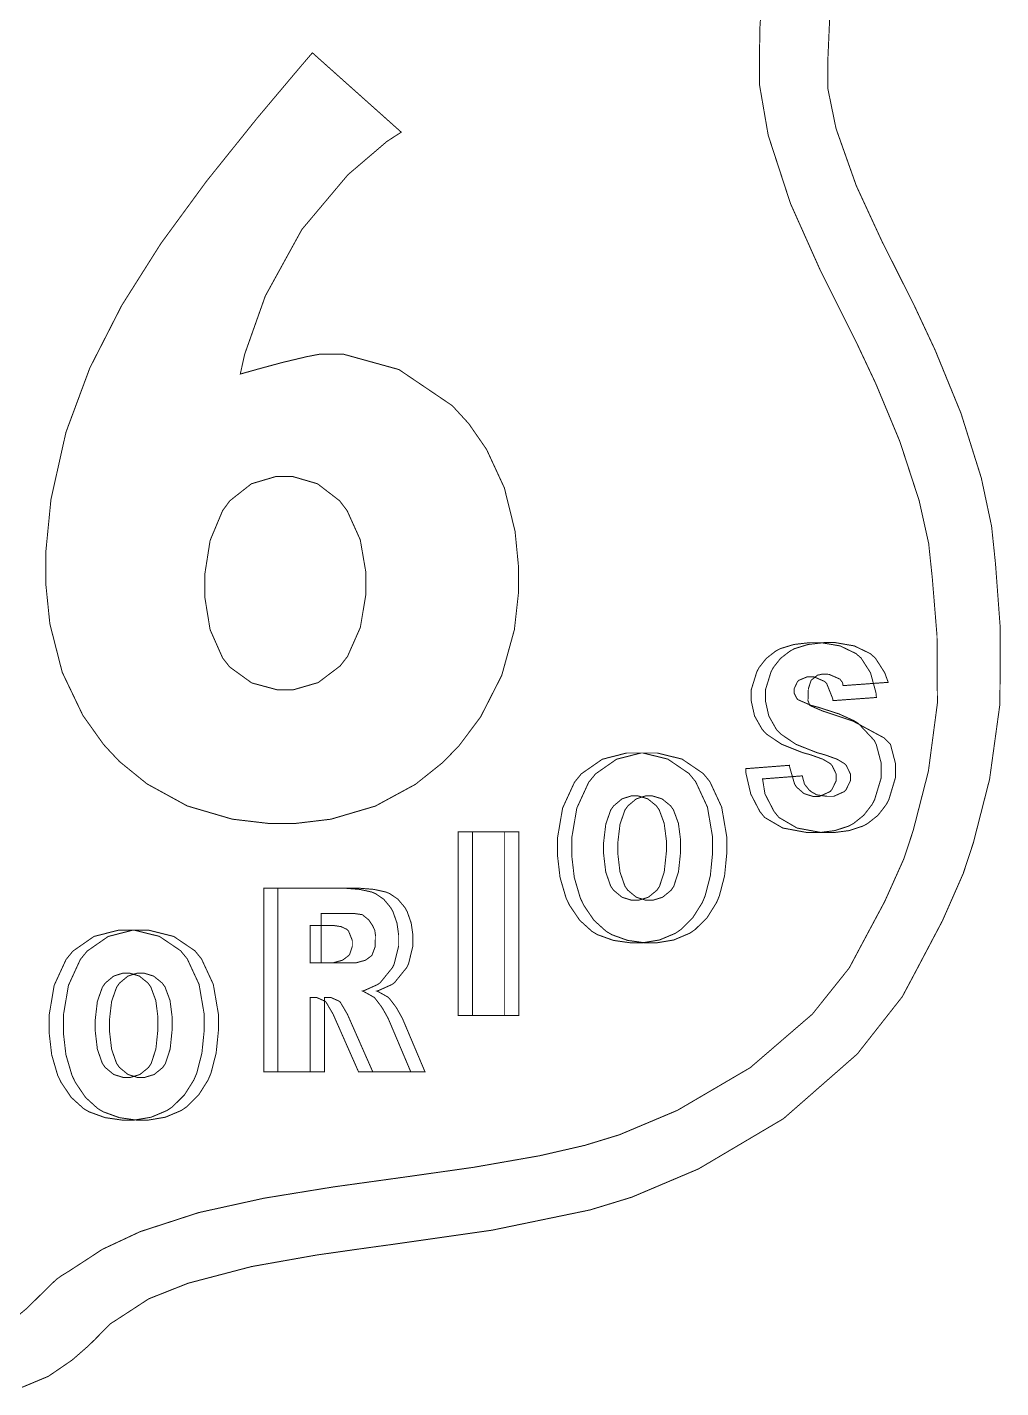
# Model space of a CAD drawing. Header units: millimetres. Extents: x -47 to 281, y -41 to 30.
# Drawn here: x 258.71 to 281.01, y -40.61 to -9.43 of the extents above; entities that cross this region are included whole.
import ezdxf

# ---------------------------------------------------------------- set-up
doc = ezdxf.new("R2010")
doc.units = ezdxf.units.MM

msp = doc.modelspace()

# ---------------------------------------------------------------- linework, layer by layer
at = {"color": 0}
for points in [[(258.299, -39.121, 0.0223, 0.0223, 0), (258.713, -38.776, 0.0223, 0.0223, 0), (259.118, -38.374, 0.0223, 0.0223, 0), (259.375, -38.125, 0.0223, 0.0223, 0), (259.47, -38.056, 0.0223, 0.0223, 0), (259.489, -38.042, 0.0223, 0.0223, 0), (259.636, -37.952, 0.0223, 0.0223, 0), (259.655, -37.941, 0.0223, 0.0223, 0), (260.165, -37.608, 0.0223, 0.0223, 0), (260.429, -37.434, 0.0223, 0.0223, 0), (261.299, -37.027, 0.0223, 0.0223, 0), (262.642, -36.59, 0.0223, 0.0223, 0), (264.136, -36.261, 0.0223, 0.0223, 0), (265.722, -36.003, 0.0223, 0.0223, 0), (267.341, -35.779, 0.0223, 0.0223, 0), (268.936, -35.553, 0.0223, 0.0223, 0), (270.447, -35.288, 0.0223, 0.0223, 0), (271.481, -35.05, 0.0223, 0.0223, 0), (271.818, -34.947, 0.0223, 0.0223, 0), (272.275, -34.807, 0.0223, 0.0223, 0), (273.601, -34.248, 0.0223, 0.0223, 0), (275.269, -33.27, 0.0223, 0.0223, 0), (276.693, -32.042, 0.0223, 0.0223, 0), (277.538, -30.983, 0.0223, 0.0223, 0), (277.746, -30.591, 0.0223, 0.0223, 0), (277.846, -30.403, 0.0223, 0.0223, 0), (278.349, -29.462, 0.0223, 0.0223, 0), (278.788, -28.482, 0.0223, 0.0223, 0), (278.857, -28.274, 0.0223, 0.0223, 0), (279.002, -27.832, 0.0223, 0.0223, 0), (279.349, -26.477, 0.0223, 0.0223, 0), (279.555, -24.921, 0.0223, 0.0223, 0), (279.546, -23.37, 0.0223, 0.0223, 0), (279.437, -22.036, 0.0223, 0.0223, 0), (279.39, -21.593, 0.0223, 0.0223, 0), (279.356, -21.261, 0.0223, 0.0223, 0), (279.137, -20.276, 0.0223, 0.0223, 0), (278.695, -18.92, 0.0223, 0.0223, 0), (278.145, -17.598, 0.0223, 0.0223, 0), (277.716, -16.685, 0.0223, 0.0223, 0), (277.566, -16.384, 0.0223, 0.0223, 0), (277.39, -16.033, 0.0223, 0.0223, 0), (276.865, -14.98, 0.0223, 0.0223, 0), (276.19, -13.468, 0.0223, 0.0223, 0), (275.681, -11.907, 0.0223, 0.0223, 0), (275.48, -10.741, 0.0223, 0.0223, 0), (275.48, -10.353, 0.0223, 0.0223, 0), (275.48, -10.121, 0.0223, 0.0223, 0), (275.491, -9.426, 0.0223, 0.0223, 0), (275.548, -8.601, 0.0223, 0.0223, 0)], [(277.091, -9.164, 0.0223, 0.0223, 0), (277.046, -10.187, 0.0223, 0.0223, 0), (277.046, -10.528, 0.0223, 0.0223, 0), (277.046, -10.835, 0.0223, 0.0223, 0), (277.234, -11.753, 0.0223, 0.0223, 0), (277.699, -13.065, 0.0223, 0.0223, 0), (278.289, -14.343, 0.0223, 0.0223, 0), (278.714, -15.186, 0.0223, 0.0223, 0), (278.855, -15.467, 0.0223, 0.0223, 0), (279.024, -15.804, 0.0223, 0.0223, 0), (279.504, -16.83, 0.0223, 0.0223, 0), (280.095, -18.275, 0.0223, 0.0223, 0), (280.561, -19.758, 0.0223, 0.0223, 0), (280.796, -20.864, 0.0223, 0.0223, 0), (280.835, -21.237, 0.0223, 0.0223, 0), (280.886, -21.727, 0.0223, 0.0223, 0), (280.995, -23.203, 0.0223, 0.0223, 0), (280.987, -24.94, 0.0223, 0.0223, 0), (280.75, -26.663, 0.0223, 0.0223, 0), (280.379, -28.115, 0.0223, 0.0223, 0), (280.223, -28.589, 0.0223, 0.0223, 0), (280.147, -28.821, 0.0223, 0.0223, 0), (279.671, -29.903, 0.0223, 0.0223, 0), (279.12, -30.949, 0.0223, 0.0223, 0), (279.007, -31.163, 0.0223, 0.0223, 0), (278.75, -31.645, 0.0223, 0.0223, 0), (277.721, -32.956, 0.0223, 0.0223, 0), (276.031, -34.438, 0.0223, 0.0223, 0), (274.084, -35.59, 0.0223, 0.0223, 0), (272.555, -36.238, 0.0223, 0.0223, 0), (272.029, -36.399, 0.0223, 0.0223, 0), (271.6, -36.53, 0.0223, 0.0223, 0), (269.356, -36.994, 0.0223, 0.0223, 0), (267.082, -37.319, 0.0223, 0.0223, 0), (266.637, -37.38, 0.0223, 0.0223, 0), (266.312, -37.425, 0.0223, 0.0223, 0), (265.34, -37.563, 0.0223, 0.0223, 0), (263.847, -37.828, 0.0223, 0.0223, 0), (262.397, -38.209, 0.0223, 0.0223, 0), (261.494, -38.567, 0.0223, 0.0223, 0), (261.228, -38.741, 0.0223, 0.0223, 0), (260.725, -39.069, 0.0223, 0.0223, 0), (260.717, -39.074, 0.0223, 0.0223, 0), (260.71, -39.078, 0.0223, 0.0223, 0), (260.64, -39.12, 0.0223, 0.0223, 0), (260.634, -39.125, 0.0223, 0.0223, 0), (260.601, -39.154, 0.0223, 0.0223, 0), (260.273, -39.486, 0.0223, 0.0223, 0), (260.241, -39.518, 0.0223, 0.0223, 0), (260.121, -39.636, 0.0223, 0.0223, 0), (259.74, -39.97, 0.0223, 0.0223, 0), (259.196, -40.342, 0.0223, 0.0223, 0), (258.594, -40.594, 0.0223, 0.0223, 0)]]:
    msp.add_lwpolyline(points, format="xyseb", dxfattribs=at)
for points in [[(267.277, -11.835, 0.0223, 0.0223, 0), (266.95, -12.046, 0.0223, 0.0223, 0), (266.054, -12.812, 0.0223, 0.0223, 0), (265.001, -14.065, 0.0223, 0.0223, 0), (264.164, -15.588, 0.0223, 0.0223, 0), (263.692, -16.92, 0.0223, 0.0223, 0), (263.591, -17.376, 0.0223, 0.0223, 0), (263.681, -17.352, 0.0223, 0.0223, 0), (263.993, -17.264, 0.0223, 0.0223, 0), (264.554, -17.112, 0.0223, 0.0223, 0), (265.116, -16.978, 0.0223, 0.0223, 0), (265.419, -16.92, 0.0223, 0.0223, 0), (265.52, -16.92, 0.0223, 0.0223, 0), (265.946, -16.92, 0.0223, 0.0223, 0), (267.224, -17.274, 0.0223, 0.0223, 0), (268.445, -18.101, 0.0223, 0.0223, 0), (268.662, -18.338, 0.0223, 0.0223, 0), (268.822, -18.512, 0.0223, 0.0223, 0), (269.231, -19.104, 0.0223, 0.0223, 0), (269.638, -19.984, 0.0223, 0.0223, 0), (269.883, -20.977, 0.0223, 0.0223, 0), (269.964, -21.806, 0.0223, 0.0223, 0), (269.964, -22.083, 0.0223, 0.0223, 0), (269.964, -22.37, 0.0223, 0.0223, 0), (269.868, -23.234, 0.0223, 0.0223, 0), (269.578, -24.283, 0.0223, 0.0223, 0), (269.095, -25.232, 0.0223, 0.0223, 0), (268.606, -25.886, 0.0223, 0.0223, 0), (268.419, -26.08, 0.0223, 0.0223, 0), (268.233, -26.273, 0.0223, 0.0223, 0), (267.6, -26.779, 0.0223, 0.0223, 0), (266.682, -27.277, 0.0223, 0.0223, 0), (265.665, -27.577, 0.0223, 0.0223, 0), (264.829, -27.677, 0.0223, 0.0223, 0), (264.55, -27.677, 0.0223, 0.0223, 0), (264.264, -27.677, 0.0223, 0.0223, 0), (263.407, -27.576, 0.0223, 0.0223, 0), (262.376, -27.273, 0.0223, 0.0223, 0), (261.455, -26.768, 0.0223, 0.0223, 0), (260.827, -26.258, 0.0223, 0.0223, 0), (260.645, -26.064, 0.0223, 0.0223, 0), (260.46, -25.865, 0.0223, 0.0223, 0), (259.985, -25.197, 0.0223, 0.0223, 0), (259.513, -24.21, 0.0223, 0.0223, 0), (259.23, -23.101, 0.0223, 0.0223, 0), (259.136, -22.179, 0.0223, 0.0223, 0), (259.136, -21.872, 0.0223, 0.0223, 0), (259.136, -21.465, 0.0223, 0.0223, 0), (259.255, -20.249, 0.0223, 0.0223, 0), (259.598, -18.712, 0.0223, 0.0223, 0), (260.145, -17.238, 0.0223, 0.0223, 0), (260.876, -15.805, 0.0223, 0.0223, 0), (261.771, -14.388, 0.0223, 0.0223, 0), (262.811, -12.967, 0.0223, 0.0223, 0), (263.974, -11.517, 0.0223, 0.0223, 0), (264.923, -10.389, 0.0223, 0.0223, 0), (265.242, -10.016, 0.0223, 0.0223, 0), (267.277, -11.835, 0.0223, 0.0223, 0)], [(264.622, -24.61, 0.0223, 0.0223, 0), (264.811, -24.61, 0.0223, 0.0223, 0), (265.376, -24.446, 0.0223, 0.0223, 0), (265.879, -24.064, 0.0223, 0.0223, 0), (265.963, -23.955, 0.0223, 0.0223, 0), (266.047, -23.846, 0.0223, 0.0223, 0), (266.34, -23.183, 0.0223, 0.0223, 0), (266.467, -22.424, 0.0223, 0.0223, 0), (266.467, -22.171, 0.0223, 0.0223, 0), (266.467, -21.921, 0.0223, 0.0223, 0), (266.338, -21.174, 0.0223, 0.0223, 0), (266.037, -20.506, 0.0223, 0.0223, 0), (265.951, -20.394, 0.0223, 0.0223, 0), (265.867, -20.282, 0.0223, 0.0223, 0), (265.359, -19.891, 0.0223, 0.0223, 0), (264.788, -19.724, 0.0223, 0.0223, 0), (264.598, -19.724, 0.0223, 0.0223, 0), (264.41, -19.724, 0.0223, 0.0223, 0), (263.846, -19.891, 0.0223, 0.0223, 0), (263.35, -20.282, 0.0223, 0.0223, 0), (263.269, -20.394, 0.0223, 0.0223, 0), (263.186, -20.506, 0.0223, 0.0223, 0), (262.9, -21.189, 0.0223, 0.0223, 0), (262.777, -21.97, 0.0223, 0.0223, 0), (262.777, -22.231, 0.0223, 0.0223, 0), (262.777, -22.482, 0.0223, 0.0223, 0), (262.9, -23.235, 0.0223, 0.0223, 0), (263.186, -23.882, 0.0223, 0.0223, 0), (263.269, -23.988, 0.0223, 0.0223, 0), (263.35, -24.091, 0.0223, 0.0223, 0), (263.852, -24.454, 0.0223, 0.0223, 0), (264.429, -24.61, 0.0223, 0.0223, 0), (264.622, -24.61, 0.0223, 0.0223, 0)], [(275.164, -26.419, 0.0223, 0.0223, 0), (276.168, -26.342, 0.0223, 0.0223, 0), (276.174, -26.392, 0.0223, 0.0223, 0), (276.285, -26.772, 0.0223, 0.0223, 0), (276.302, -26.798, 0.0223, 0.0223, 0), (276.329, -26.841, 0.0223, 0.0223, 0), (276.5, -26.99, 0.0223, 0.0223, 0), (276.702, -27.054, 0.0223, 0.0223, 0), (276.769, -27.054, 0.0223, 0.0223, 0), (276.856, -27.054, 0.0223, 0.0223, 0), (277.097, -26.945, 0.0223, 0.0223, 0), (277.118, -26.923, 0.0223, 0.0223, 0), (277.138, -26.901, 0.0223, 0.0223, 0), (277.24, -26.69, 0.0223, 0.0223, 0), (277.24, -26.62, 0.0223, 0.0223, 0), (277.24, -26.547, 0.0223, 0.0223, 0), (277.144, -26.349, 0.0223, 0.0223, 0), (277.124, -26.327, 0.0223, 0.0223, 0), (277.105, -26.305, 0.0223, 0.0223, 0), (276.931, -26.202, 0.0223, 0.0223, 0), (276.654, -26.102, 0.0223, 0.0223, 0), (276.584, -26.083, 0.0223, 0.0223, 0), (276.468, -26.051, 0.0223, 0.0223, 0), (275.988, -25.86, 0.0223, 0.0223, 0), (275.641, -25.626, 0.0223, 0.0223, 0), (275.592, -25.573, 0.0223, 0.0223, 0), (275.542, -25.519, 0.0223, 0.0223, 0), (275.368, -25.211, 0.0223, 0.0223, 0), (275.293, -24.873, 0.0223, 0.0223, 0), (275.293, -24.761, 0.0223, 0.0223, 0), (275.293, -24.608, 0.0223, 0.0223, 0), (275.42, -24.198, 0.0223, 0.0223, 0), (275.446, -24.15, 0.0223, 0.0223, 0), (275.471, -24.102, 0.0223, 0.0223, 0), (275.637, -23.892, 0.0223, 0.0223, 0), (275.855, -23.723, 0.0223, 0.0223, 0), (275.906, -23.696, 0.0223, 0.0223, 0), (275.957, -23.669, 0.0223, 0.0223, 0), (276.27, -23.573, 0.0223, 0.0223, 0), (276.629, -23.532, 0.0223, 0.0223, 0), (276.748, -23.532, 0.0223, 0.0223, 0), (276.893, -23.532, 0.0223, 0.0223, 0), (277.326, -23.606, 0.0223, 0.0223, 0), (277.692, -23.782, 0.0223, 0.0223, 0), (277.749, -23.833, 0.0223, 0.0223, 0), (277.806, -23.882, 0.0223, 0.0223, 0), (278.023, -24.221, 0.0223, 0.0223, 0), (278.148, -24.678, 0.0223, 0.0223, 0), (278.159, -24.788, 0.0223, 0.0223, 0), (277.164, -24.86, 0.0223, 0.0223, 0), (277.157, -24.813, 0.0223, 0.0223, 0), (277.018, -24.465, 0.0223, 0.0223, 0), (276.997, -24.444, 0.0223, 0.0223, 0), (276.976, -24.422, 0.0223, 0.0223, 0), (276.728, -24.314, 0.0223, 0.0223, 0), (276.645, -24.314, 0.0223, 0.0223, 0), (276.576, -24.314, 0.0223, 0.0223, 0), (276.383, -24.394, 0.0223, 0.0223, 0), (276.367, -24.41, 0.0223, 0.0223, 0), (276.351, -24.425, 0.0223, 0.0223, 0), (276.274, -24.589, 0.0223, 0.0223, 0), (276.274, -24.644, 0.0223, 0.0223, 0), (276.274, -24.689, 0.0223, 0.0223, 0), (276.337, -24.811, 0.0223, 0.0223, 0), (276.349, -24.824, 0.0223, 0.0223, 0), (276.361, -24.838, 0.0223, 0.0223, 0), (276.656, -24.966, 0.0223, 0.0223, 0), (276.703, -24.979, 0.0223, 0.0223, 0), (276.818, -25.009, 0.0223, 0.0223, 0), (277.297, -25.163, 0.0223, 0.0223, 0), (277.645, -25.32, 0.0223, 0.0223, 0), (277.695, -25.351, 0.0223, 0.0223, 0), (277.745, -25.383, 0.0223, 0.0223, 0), (278.109, -25.771, 0.0223, 0.0223, 0), (278.132, -25.818, 0.0223, 0.0223, 0), (278.155, -25.864, 0.0223, 0.0223, 0), (278.269, -26.296, 0.0223, 0.0223, 0), (278.269, -26.441, 0.0223, 0.0223, 0), (278.269, -26.627, 0.0223, 0.0223, 0), (278.117, -27.13, 0.0223, 0.0223, 0), (278.087, -27.188, 0.0223, 0.0223, 0), (278.056, -27.244, 0.0223, 0.0223, 0), (277.868, -27.488, 0.0223, 0.0223, 0), (277.631, -27.677, 0.0223, 0.0223, 0), (277.577, -27.706, 0.0223, 0.0223, 0), (277.522, -27.735, 0.0223, 0.0223, 0), (277.208, -27.838, 0.0223, 0.0223, 0), (276.867, -27.882, 0.0223, 0.0223, 0), (276.754, -27.882, 0.0223, 0.0223, 0), (276.568, -27.882, 0.0223, 0.0223, 0), (276.014, -27.779, 0.0223, 0.0223, 0), (275.6, -27.537, 0.0223, 0.0223, 0), (275.544, -27.469, 0.0223, 0.0223, 0), (275.488, -27.399, 0.0223, 0.0223, 0), (275.281, -26.999, 0.0223, 0.0223, 0), (275.171, -26.525, 0.0223, 0.0223, 0), (275.164, -26.419, 0.0223, 0.0223, 0)], [(270.855, -28.238, 0.0223, 0.0223, 0), (270.855, -28.009, 0.0223, 0.0223, 0), (270.972, -27.322, 0.0223, 0.0223, 0), (271.244, -26.73, 0.0223, 0.0223, 0), (271.323, -26.634, 0.0223, 0.0223, 0), (271.4, -26.538, 0.0223, 0.0223, 0), (271.881, -26.203, 0.0223, 0.0223, 0), (272.439, -26.06, 0.0223, 0.0223, 0), (272.625, -26.06, 0.0223, 0.0223, 0), (272.814, -26.06, 0.0223, 0.0223, 0), (273.381, -26.2, 0.0223, 0.0223, 0), (273.865, -26.529, 0.0223, 0.0223, 0), (273.942, -26.623, 0.0223, 0.0223, 0), (274.019, -26.717, 0.0223, 0.0223, 0), (274.289, -27.3, 0.0223, 0.0223, 0), (274.405, -27.978, 0.0223, 0.0223, 0), (274.405, -28.204, 0.0223, 0.0223, 0), (274.405, -28.372, 0.0223, 0.0223, 0), (274.355, -28.875, 0.0223, 0.0223, 0), (274.236, -29.334, 0.0223, 0.0223, 0), (274.203, -29.413, 0.0223, 0.0223, 0), (274.169, -29.491, 0.0223, 0.0223, 0), (273.955, -29.832, 0.0223, 0.0223, 0), (273.682, -30.104, 0.0223, 0.0223, 0), (273.619, -30.148, 0.0223, 0.0223, 0), (273.555, -30.191, 0.0223, 0.0223, 0), (273.189, -30.345, 0.0223, 0.0223, 0), (272.796, -30.41, 0.0223, 0.0223, 0), (272.666, -30.41, 0.0223, 0.0223, 0), (272.533, -30.41, 0.0223, 0.0223, 0), (272.136, -30.354, 0.0223, 0.0223, 0), (271.77, -30.222, 0.0223, 0.0223, 0), (271.707, -30.184, 0.0223, 0.0223, 0), (271.643, -30.146, 0.0223, 0.0223, 0), (271.362, -29.891, 0.0223, 0.0223, 0), (271.13, -29.548, 0.0223, 0.0223, 0), (271.091, -29.466, 0.0223, 0.0223, 0), (271.052, -29.385, 0.0223, 0.0223, 0), (270.914, -28.914, 0.0223, 0.0223, 0), (270.855, -28.407, 0.0223, 0.0223, 0), (270.855, -28.238, 0.0223, 0.0223, 0)], [(271.912, -28.241, 0.0223, 0.0223, 0), (271.912, -28.377, 0.0223, 0.0223, 0), (271.96, -28.788, 0.0223, 0.0223, 0), (272.073, -29.11, 0.0223, 0.0223, 0), (272.105, -29.156, 0.0223, 0.0223, 0), (272.137, -29.202, 0.0223, 0.0223, 0), (272.333, -29.365, 0.0223, 0.0223, 0), (272.557, -29.435, 0.0223, 0.0223, 0), (272.632, -29.435, 0.0223, 0.0223, 0), (272.707, -29.435, 0.0223, 0.0223, 0), (272.934, -29.366, 0.0223, 0.0223, 0), (273.129, -29.207, 0.0223, 0.0223, 0), (273.16, -29.162, 0.0223, 0.0223, 0), (273.191, -29.117, 0.0223, 0.0223, 0), (273.3, -28.781, 0.0223, 0.0223, 0), (273.348, -28.333, 0.0223, 0.0223, 0), (273.348, -28.184, 0.0223, 0.0223, 0), (273.348, -28.055, 0.0223, 0.0223, 0), (273.298, -27.67, 0.0223, 0.0223, 0), (273.184, -27.362, 0.0223, 0.0223, 0), (273.152, -27.316, 0.0223, 0.0223, 0), (273.119, -27.27, 0.0223, 0.0223, 0), (272.922, -27.11, 0.0223, 0.0223, 0), (272.697, -27.042, 0.0223, 0.0223, 0), (272.622, -27.042, 0.0223, 0.0223, 0), (272.549, -27.042, 0.0223, 0.0223, 0), (272.332, -27.111, 0.0223, 0.0223, 0), (272.139, -27.274, 0.0223, 0.0223, 0), (272.107, -27.32, 0.0223, 0.0223, 0), (272.074, -27.366, 0.0223, 0.0223, 0), (271.961, -27.69, 0.0223, 0.0223, 0), (271.912, -28.103, 0.0223, 0.0223, 0), (271.912, -28.241, 0.0223, 0.0223, 0)], [(268.583, -27.864, 0.0223, 0.0223, 0), (269.645, -27.864, 0.0223, 0.0223, 0), (269.645, -32.073, 0.0223, 0.0223, 0), (268.583, -32.073, 0.0223, 0.0223, 0), (268.583, -27.864, 0.0223, 0.0223, 0)], [(264.128, -33.368, 0.0223, 0.0223, 0), (264.128, -29.159, 0.0223, 0.0223, 0), (265.892, -29.159, 0.0223, 0.0223, 0), (266, -29.159, 0.0223, 0.0223, 0), (266.324, -29.185, 0.0223, 0.0223, 0), (266.598, -29.245, 0.0223, 0.0223, 0), (266.641, -29.263, 0.0223, 0.0223, 0), (266.684, -29.28, 0.0223, 0.0223, 0), (266.875, -29.41, 0.0223, 0.0223, 0), (267.033, -29.599, 0.0223, 0.0223, 0), (267.06, -29.646, 0.0223, 0.0223, 0), (267.086, -29.692, 0.0223, 0.0223, 0), (267.179, -29.957, 0.0223, 0.0223, 0), (267.218, -30.236, 0.0223, 0.0223, 0), (267.218, -30.33, 0.0223, 0.0223, 0), (267.218, -30.481, 0.0223, 0.0223, 0), (267.116, -30.892, 0.0223, 0.0223, 0), (267.097, -30.934, 0.0223, 0.0223, 0), (267.076, -30.977, 0.0223, 0.0223, 0), (266.797, -31.321, 0.0223, 0.0223, 0), (266.761, -31.348, 0.0223, 0.0223, 0), (266.739, -31.364, 0.0223, 0.0223, 0), (266.43, -31.503, 0.0223, 0.0223, 0), (266.39, -31.514, 0.0223, 0.0223, 0), (266.421, -31.527, 0.0223, 0.0223, 0), (266.651, -31.656, 0.0223, 0.0223, 0), (266.665, -31.669, 0.0223, 0.0223, 0), (266.674, -31.678, 0.0223, 0.0223, 0), (266.816, -31.862, 0.0223, 0.0223, 0), (266.834, -31.891, 0.0223, 0.0223, 0), (266.853, -31.919, 0.0223, 0.0223, 0), (266.975, -32.137, 0.0223, 0.0223, 0), (266.982, -32.152, 0.0223, 0.0223, 0), (267.496, -33.368, 0.0223, 0.0223, 0), (266.3, -33.368, 0.0223, 0.0223, 0), (265.734, -32.085, 0.0223, 0.0223, 0), (265.716, -32.043, 0.0223, 0.0223, 0), (265.557, -31.773, 0.0223, 0.0223, 0), (265.543, -31.76, 0.0223, 0.0223, 0), (265.524, -31.744, 0.0223, 0.0223, 0), (265.343, -31.664, 0.0223, 0.0223, 0), (265.283, -31.664, 0.0223, 0.0223, 0), (265.19, -31.664, 0.0223, 0.0223, 0), (265.19, -33.368, 0.0223, 0.0223, 0), (264.128, -33.368, 0.0223, 0.0223, 0)], [(259.213, -32.299, 0.0223, 0.0223, 0), (259.213, -32.07, 0.0223, 0.0223, 0), (259.329, -31.383, 0.0223, 0.0223, 0), (259.602, -30.79, 0.0223, 0.0223, 0), (259.68, -30.695, 0.0223, 0.0223, 0), (259.758, -30.599, 0.0223, 0.0223, 0), (260.239, -30.264, 0.0223, 0.0223, 0), (260.796, -30.121, 0.0223, 0.0223, 0), (260.982, -30.121, 0.0223, 0.0223, 0), (261.171, -30.121, 0.0223, 0.0223, 0), (261.739, -30.262, 0.0223, 0.0223, 0), (262.223, -30.59, 0.0223, 0.0223, 0), (262.3, -30.684, 0.0223, 0.0223, 0), (262.377, -30.778, 0.0223, 0.0223, 0), (262.647, -31.362, 0.0223, 0.0223, 0), (262.763, -32.038, 0.0223, 0.0223, 0), (262.763, -32.265, 0.0223, 0.0223, 0), (262.763, -32.432, 0.0223, 0.0223, 0), (262.712, -32.935, 0.0223, 0.0223, 0), (262.594, -33.395, 0.0223, 0.0223, 0), (262.561, -33.474, 0.0223, 0.0223, 0), (262.527, -33.553, 0.0223, 0.0223, 0), (262.313, -33.893, 0.0223, 0.0223, 0), (262.04, -34.165, 0.0223, 0.0223, 0), (261.976, -34.209, 0.0223, 0.0223, 0), (261.912, -34.252, 0.0223, 0.0223, 0), (261.547, -34.406, 0.0223, 0.0223, 0), (261.154, -34.472, 0.0223, 0.0223, 0), (261.024, -34.472, 0.0223, 0.0223, 0), (260.891, -34.472, 0.0223, 0.0223, 0), (260.494, -34.415, 0.0223, 0.0223, 0), (260.128, -34.282, 0.0223, 0.0223, 0), (260.064, -34.245, 0.0223, 0.0223, 0), (260.001, -34.207, 0.0223, 0.0223, 0), (259.72, -33.952, 0.0223, 0.0223, 0), (259.488, -33.608, 0.0223, 0.0223, 0), (259.449, -33.527, 0.0223, 0.0223, 0), (259.409, -33.445, 0.0223, 0.0223, 0), (259.272, -32.975, 0.0223, 0.0223, 0), (259.213, -32.468, 0.0223, 0.0223, 0), (259.213, -32.299, 0.0223, 0.0223, 0)], [(265.19, -30.87, 0.0223, 0.0223, 0), (265.637, -30.87, 0.0223, 0.0223, 0), (265.707, -30.87, 0.0223, 0.0223, 0), (265.883, -30.821, 0.0223, 0.0223, 0), (265.918, -30.812, 0.0223, 0.0223, 0), (265.935, -30.807, 0.0223, 0.0223, 0), (266.078, -30.697, 0.0223, 0.0223, 0), (266.089, -30.68, 0.0223, 0.0223, 0), (266.1, -30.661, 0.0223, 0.0223, 0), (266.157, -30.491, 0.0223, 0.0223, 0), (266.157, -30.435, 0.0223, 0.0223, 0), (266.157, -30.356, 0.0223, 0.0223, 0), (266.069, -30.139, 0.0223, 0.0223, 0), (266.051, -30.121, 0.0223, 0.0223, 0), (266.034, -30.102, 0.0223, 0.0223, 0), (265.899, -30.038, 0.0223, 0.0223, 0), (265.716, -30.011, 0.0223, 0.0223, 0), (265.656, -30.011, 0.0223, 0.0223, 0), (265.19, -30.011, 0.0223, 0.0223, 0), (265.19, -30.87, 0.0223, 0.0223, 0)], [(260.27, -32.302, 0.0223, 0.0223, 0), (260.27, -32.439, 0.0223, 0.0223, 0), (260.318, -32.849, 0.0223, 0.0223, 0), (260.431, -33.171, 0.0223, 0.0223, 0), (260.463, -33.217, 0.0223, 0.0223, 0), (260.496, -33.264, 0.0223, 0.0223, 0), (260.692, -33.426, 0.0223, 0.0223, 0), (260.915, -33.496, 0.0223, 0.0223, 0), (260.989, -33.496, 0.0223, 0.0223, 0), (261.065, -33.496, 0.0223, 0.0223, 0), (261.292, -33.427, 0.0223, 0.0223, 0), (261.487, -33.268, 0.0223, 0.0223, 0), (261.518, -33.223, 0.0223, 0.0223, 0), (261.549, -33.178, 0.0223, 0.0223, 0), (261.658, -32.842, 0.0223, 0.0223, 0), (261.705, -32.393, 0.0223, 0.0223, 0), (261.705, -32.244, 0.0223, 0.0223, 0), (261.705, -32.115, 0.0223, 0.0223, 0), (261.656, -31.73, 0.0223, 0.0223, 0), (261.542, -31.422, 0.0223, 0.0223, 0), (261.51, -31.377, 0.0223, 0.0223, 0), (261.477, -31.331, 0.0223, 0.0223, 0), (261.279, -31.171, 0.0223, 0.0223, 0), (261.055, -31.103, 0.0223, 0.0223, 0), (260.98, -31.103, 0.0223, 0.0223, 0), (260.907, -31.103, 0.0223, 0.0223, 0), (260.69, -31.172, 0.0223, 0.0223, 0), (260.497, -31.334, 0.0223, 0.0223, 0), (260.465, -31.381, 0.0223, 0.0223, 0), (260.432, -31.427, 0.0223, 0.0223, 0), (260.318, -31.751, 0.0223, 0.0223, 0), (260.27, -32.164, 0.0223, 0.0223, 0), (260.27, -32.302, 0.0223, 0.0223, 0)]]:
    msp.add_lwpolyline(points, format="xyseb", close=True, dxfattribs=at)
at = {"color": 1}
for points in [[(275.551, -26.654, 0.0223, 0.0223, 0), (276.461, -26.584, 0.0223, 0.0223, 0), (276.51, -26.771, 0.0223, 0.0223, 0), (276.605, -26.892, 0.0223, 0.0223, 0), (276.655, -26.94, 0.0223, 0.0223, 0), (276.791, -27.019, 0.0223, 0.0223, 0), (277.028, -27.053, 0.0223, 0.0223, 0), (277.095, -27.053, 0.0223, 0.0223, 0), (277.182, -27.053, 0.0223, 0.0223, 0), (277.423, -26.944, 0.0223, 0.0223, 0), (277.443, -26.922, 0.0223, 0.0223, 0), (277.464, -26.9, 0.0223, 0.0223, 0), (277.566, -26.69, 0.0223, 0.0223, 0), (277.566, -26.62, 0.0223, 0.0223, 0), (277.566, -26.547, 0.0223, 0.0223, 0), (277.47, -26.348, 0.0223, 0.0223, 0), (277.451, -26.327, 0.0223, 0.0223, 0), (277.431, -26.305, 0.0223, 0.0223, 0), (277.257, -26.202, 0.0223, 0.0223, 0), (276.98, -26.102, 0.0223, 0.0223, 0), (276.91, -26.083, 0.0223, 0.0223, 0), (276.794, -26.051, 0.0223, 0.0223, 0), (276.314, -25.86, 0.0223, 0.0223, 0), (275.967, -25.625, 0.0223, 0.0223, 0), (275.918, -25.573, 0.0223, 0.0223, 0), (275.868, -25.52, 0.0223, 0.0223, 0), (275.694, -25.211, 0.0223, 0.0223, 0), (275.619, -24.873, 0.0223, 0.0223, 0), (275.619, -24.761, 0.0223, 0.0223, 0), (275.619, -24.608, 0.0223, 0.0223, 0), (275.746, -24.198, 0.0223, 0.0223, 0), (275.772, -24.15, 0.0223, 0.0223, 0), (275.797, -24.102, 0.0223, 0.0223, 0), (275.963, -23.892, 0.0223, 0.0223, 0), (276.181, -23.724, 0.0223, 0.0223, 0), (276.232, -23.696, 0.0223, 0.0223, 0), (276.283, -23.669, 0.0223, 0.0223, 0), (276.596, -23.573, 0.0223, 0.0223, 0), (276.954, -23.531, 0.0223, 0.0223, 0), (277.074, -23.531, 0.0223, 0.0223, 0), (277.218, -23.531, 0.0223, 0.0223, 0), (277.652, -23.606, 0.0223, 0.0223, 0), (278.017, -23.782, 0.0223, 0.0223, 0), (278.075, -23.833, 0.0223, 0.0223, 0), (278.132, -23.882, 0.0223, 0.0223, 0), (278.349, -24.221, 0.0223, 0.0223, 0), (278.429, -24.441, 0.0223, 0.0223, 0), (277.395, -24.516, 0.0223, 0.0223, 0), (277.382, -24.446, 0.0223, 0.0223, 0), (277.323, -24.367, 0.0223, 0.0223, 0), (277.075, -24.258, 0.0223, 0.0223, 0), (276.919, -24.252, 0.0223, 0.0223, 0), (276.808, -24.278, 0.0223, 0.0223, 0), (276.664, -24.393, 0.0223, 0.0223, 0), (276.6, -24.589, 0.0223, 0.0223, 0), (276.591, -24.856, 0.0223, 0.0223, 0), (276.634, -24.971, 0.0223, 0.0223, 0), (276.929, -25.099, 0.0223, 0.0223, 0), (277.623, -25.33, 0.0223, 0.0223, 0), (278.334, -25.714, 0.0223, 0.0223, 0), (278.481, -25.864, 0.0223, 0.0223, 0), (278.594, -26.296, 0.0223, 0.0223, 0), (278.594, -26.441, 0.0223, 0.0223, 0), (278.594, -26.627, 0.0223, 0.0223, 0), (278.443, -27.13, 0.0223, 0.0223, 0), (278.413, -27.187, 0.0223, 0.0223, 0), (278.382, -27.244, 0.0223, 0.0223, 0), (278.194, -27.488, 0.0223, 0.0223, 0), (277.957, -27.676, 0.0223, 0.0223, 0), (277.903, -27.706, 0.0223, 0.0223, 0), (277.848, -27.735, 0.0223, 0.0223, 0), (277.534, -27.838, 0.0223, 0.0223, 0), (277.193, -27.882, 0.0223, 0.0223, 0), (277.08, -27.882, 0.0223, 0.0223, 0), (276.895, -27.882, 0.0223, 0.0223, 0), (276.34, -27.779, 0.0223, 0.0223, 0), (275.926, -27.537, 0.0223, 0.0223, 0), (275.87, -27.469, 0.0223, 0.0223, 0), (275.814, -27.399, 0.0223, 0.0223, 0), (275.607, -26.999, 0.0223, 0.0223, 0), (275.551, -26.654, 0.0223, 0.0223, 0)], [(264.454, -33.368, 0.0223, 0.0223, 0), (264.454, -29.159, 0.0223, 0.0223, 0), (266.218, -29.159, 0.0223, 0.0223, 0), (266.326, -29.159, 0.0223, 0.0223, 0), (266.65, -29.185, 0.0223, 0.0223, 0), (266.924, -29.245, 0.0223, 0.0223, 0), (266.967, -29.263, 0.0223, 0.0223, 0), (267.01, -29.28, 0.0223, 0.0223, 0), (267.201, -29.41, 0.0223, 0.0223, 0), (267.359, -29.599, 0.0223, 0.0223, 0), (267.386, -29.646, 0.0223, 0.0223, 0), (267.412, -29.692, 0.0223, 0.0223, 0), (267.505, -29.957, 0.0223, 0.0223, 0), (267.545, -30.236, 0.0223, 0.0223, 0), (267.545, -30.33, 0.0223, 0.0223, 0), (267.545, -30.481, 0.0223, 0.0223, 0), (267.443, -30.892, 0.0223, 0.0223, 0), (267.423, -30.934, 0.0223, 0.0223, 0), (267.402, -30.977, 0.0223, 0.0223, 0), (267.123, -31.321, 0.0223, 0.0223, 0), (267.088, -31.348, 0.0223, 0.0223, 0), (267.065, -31.364, 0.0223, 0.0223, 0), (266.756, -31.503, 0.0223, 0.0223, 0), (266.716, -31.514, 0.0223, 0.0223, 0), (266.748, -31.527, 0.0223, 0.0223, 0), (266.977, -31.656, 0.0223, 0.0223, 0), (266.991, -31.669, 0.0223, 0.0223, 0), (267, -31.678, 0.0223, 0.0223, 0), (267.142, -31.862, 0.0223, 0.0223, 0), (267.161, -31.891, 0.0223, 0.0223, 0), (267.179, -31.919, 0.0223, 0.0223, 0), (267.301, -32.137, 0.0223, 0.0223, 0), (267.308, -32.152, 0.0223, 0.0223, 0), (267.822, -33.368, 0.0223, 0.0223, 0), (266.626, -33.368, 0.0223, 0.0223, 0), (266.061, -32.085, 0.0223, 0.0223, 0), (266.042, -32.043, 0.0223, 0.0223, 0), (265.883, -31.773, 0.0223, 0.0223, 0), (265.869, -31.76, 0.0223, 0.0223, 0), (265.85, -31.744, 0.0223, 0.0223, 0), (265.67, -31.664, 0.0223, 0.0223, 0), (265.609, -31.664, 0.0223, 0.0223, 0), (265.516, -31.664, 0.0223, 0.0223, 0), (265.516, -33.368, 0.0223, 0.0223, 0), (264.454, -33.368, 0.0223, 0.0223, 0)], [(265.44, -30.87, 0.0223, 0.0223, 0), (265.887, -30.87, 0.0223, 0.0223, 0), (265.957, -30.87, 0.0223, 0.0223, 0), (266.234, -30.87, 0.0223, 0.0223, 0), (266.462, -30.807, 0.0223, 0.0223, 0), (266.605, -30.697, 0.0223, 0.0223, 0), (266.683, -30.491, 0.0223, 0.0223, 0), (266.683, -30.356, 0.0223, 0.0223, 0), (266.684, -30.219, 0.0223, 0.0223, 0), (266.671, -30.121, 0.0223, 0.0223, 0), (266.617, -30.01, 0.0223, 0.0223, 0), (266.533, -29.885, 0.0223, 0.0223, 0), (266.387, -29.765, 0.0223, 0.0223, 0), (266.182, -29.735, 0.0223, 0.0223, 0), (265.44, -29.735, 0.0223, 0.0223, 0), (265.44, -30.87, 0.0223, 0.0223, 0)]]:
    msp.add_lwpolyline(points, format="xyseb", close=True, dxfattribs=at)
at = {"color": 5}
for points in [[(275.551, -26.654, 0.0223, 0.0223, 0), (276.461, -26.584, 0.0223, 0.0223, 0), (276.51, -26.771, 0.0223, 0.0223, 0), (276.605, -26.892, 0.0223, 0.0223, 0), (276.655, -26.94, 0.0223, 0.0223, 0), (276.791, -27.019, 0.0223, 0.0223, 0), (277.028, -27.053, 0.0223, 0.0223, 0), (277.095, -27.053, 0.0223, 0.0223, 0), (277.182, -27.053, 0.0223, 0.0223, 0), (277.423, -26.944, 0.0223, 0.0223, 0), (277.443, -26.922, 0.0223, 0.0223, 0), (277.464, -26.9, 0.0223, 0.0223, 0), (277.566, -26.69, 0.0223, 0.0223, 0), (277.566, -26.62, 0.0223, 0.0223, 0), (277.566, -26.547, 0.0223, 0.0223, 0), (277.47, -26.348, 0.0223, 0.0223, 0), (277.451, -26.327, 0.0223, 0.0223, 0), (277.431, -26.305, 0.0223, 0.0223, 0), (277.257, -26.202, 0.0223, 0.0223, 0), (276.98, -26.102, 0.0223, 0.0223, 0), (276.91, -26.083, 0.0223, 0.0223, 0), (276.794, -26.051, 0.0223, 0.0223, 0), (276.314, -25.86, 0.0223, 0.0223, 0), (275.967, -25.625, 0.0223, 0.0223, 0), (275.918, -25.573, 0.0223, 0.0223, 0), (275.868, -25.52, 0.0223, 0.0223, 0), (275.694, -25.211, 0.0223, 0.0223, 0), (275.619, -24.873, 0.0223, 0.0223, 0), (275.619, -24.761, 0.0223, 0.0223, 0), (275.619, -24.608, 0.0223, 0.0223, 0), (275.746, -24.198, 0.0223, 0.0223, 0), (275.772, -24.15, 0.0223, 0.0223, 0), (275.797, -24.102, 0.0223, 0.0223, 0), (275.963, -23.892, 0.0223, 0.0223, 0), (276.181, -23.724, 0.0223, 0.0223, 0), (276.232, -23.696, 0.0223, 0.0223, 0), (276.283, -23.669, 0.0223, 0.0223, 0), (276.596, -23.573, 0.0223, 0.0223, 0), (276.954, -23.531, 0.0223, 0.0223, 0), (277.074, -23.531, 0.0223, 0.0223, 0), (277.218, -23.531, 0.0223, 0.0223, 0), (277.652, -23.606, 0.0223, 0.0223, 0), (278.017, -23.782, 0.0223, 0.0223, 0), (278.075, -23.833, 0.0223, 0.0223, 0), (278.132, -23.882, 0.0223, 0.0223, 0), (278.349, -24.221, 0.0223, 0.0223, 0), (278.429, -24.441, 0.0223, 0.0223, 0), (277.395, -24.516, 0.0223, 0.0223, 0), (277.382, -24.446, 0.0223, 0.0223, 0), (277.323, -24.367, 0.0223, 0.0223, 0), (277.075, -24.258, 0.0223, 0.0223, 0), (276.919, -24.252, 0.0223, 0.0223, 0), (276.808, -24.278, 0.0223, 0.0223, 0), (276.664, -24.393, 0.0223, 0.0223, 0), (276.6, -24.589, 0.0223, 0.0223, 0), (276.591, -24.856, 0.0223, 0.0223, 0), (276.634, -24.971, 0.0223, 0.0223, 0), (276.929, -25.099, 0.0223, 0.0223, 0), (277.623, -25.33, 0.0223, 0.0223, 0), (278.334, -25.714, 0.0223, 0.0223, 0), (278.481, -25.864, 0.0223, 0.0223, 0), (278.594, -26.296, 0.0223, 0.0223, 0), (278.594, -26.441, 0.0223, 0.0223, 0), (278.594, -26.627, 0.0223, 0.0223, 0), (278.443, -27.13, 0.0223, 0.0223, 0), (278.413, -27.187, 0.0223, 0.0223, 0), (278.382, -27.244, 0.0223, 0.0223, 0), (278.194, -27.488, 0.0223, 0.0223, 0), (277.957, -27.676, 0.0223, 0.0223, 0), (277.903, -27.706, 0.0223, 0.0223, 0), (277.848, -27.735, 0.0223, 0.0223, 0), (277.534, -27.838, 0.0223, 0.0223, 0), (277.193, -27.882, 0.0223, 0.0223, 0), (277.08, -27.882, 0.0223, 0.0223, 0), (276.895, -27.882, 0.0223, 0.0223, 0), (276.34, -27.779, 0.0223, 0.0223, 0), (275.926, -27.537, 0.0223, 0.0223, 0), (275.87, -27.469, 0.0223, 0.0223, 0), (275.814, -27.399, 0.0223, 0.0223, 0), (275.607, -26.999, 0.0223, 0.0223, 0), (275.551, -26.654, 0.0223, 0.0223, 0)], [(271.181, -28.238, 0.0223, 0.0223, 0), (271.181, -28.009, 0.0223, 0.0223, 0), (271.298, -27.322, 0.0223, 0.0223, 0), (271.57, -26.73, 0.0223, 0.0223, 0), (271.649, -26.634, 0.0223, 0.0223, 0), (271.727, -26.538, 0.0223, 0.0223, 0), (272.207, -26.203, 0.0223, 0.0223, 0), (272.765, -26.06, 0.0223, 0.0223, 0), (272.951, -26.06, 0.0223, 0.0223, 0), (273.14, -26.06, 0.0223, 0.0223, 0), (273.708, -26.2, 0.0223, 0.0223, 0), (274.191, -26.529, 0.0223, 0.0223, 0), (274.268, -26.623, 0.0223, 0.0223, 0), (274.345, -26.717, 0.0223, 0.0223, 0), (274.615, -27.3, 0.0223, 0.0223, 0), (274.731, -27.978, 0.0223, 0.0223, 0), (274.731, -28.204, 0.0223, 0.0223, 0), (274.731, -28.372, 0.0223, 0.0223, 0), (274.681, -28.875, 0.0223, 0.0223, 0), (274.562, -29.334, 0.0223, 0.0223, 0), (274.529, -29.413, 0.0223, 0.0223, 0), (274.495, -29.491, 0.0223, 0.0223, 0), (274.282, -29.832, 0.0223, 0.0223, 0), (274.008, -30.104, 0.0223, 0.0223, 0), (273.945, -30.148, 0.0223, 0.0223, 0), (273.881, -30.191, 0.0223, 0.0223, 0), (273.515, -30.345, 0.0223, 0.0223, 0), (273.123, -30.41, 0.0223, 0.0223, 0), (272.992, -30.41, 0.0223, 0.0223, 0), (272.859, -30.41, 0.0223, 0.0223, 0), (272.462, -30.354, 0.0223, 0.0223, 0), (272.096, -30.222, 0.0223, 0.0223, 0), (272.033, -30.184, 0.0223, 0.0223, 0), (271.969, -30.146, 0.0223, 0.0223, 0), (271.688, -29.891, 0.0223, 0.0223, 0), (271.456, -29.548, 0.0223, 0.0223, 0), (271.417, -29.466, 0.0223, 0.0223, 0), (271.378, -29.385, 0.0223, 0.0223, 0), (271.24, -28.914, 0.0223, 0.0223, 0), (271.181, -28.407, 0.0223, 0.0223, 0), (271.181, -28.238, 0.0223, 0.0223, 0)], [(272.238, -28.241, 0.0223, 0.0223, 0), (272.238, -28.377, 0.0223, 0.0223, 0), (272.286, -28.788, 0.0223, 0.0223, 0), (272.399, -29.11, 0.0223, 0.0223, 0), (272.431, -29.156, 0.0223, 0.0223, 0), (272.463, -29.202, 0.0223, 0.0223, 0), (272.66, -29.365, 0.0223, 0.0223, 0), (272.883, -29.435, 0.0223, 0.0223, 0), (272.958, -29.435, 0.0223, 0.0223, 0), (273.033, -29.435, 0.0223, 0.0223, 0), (273.261, -29.366, 0.0223, 0.0223, 0), (273.455, -29.207, 0.0223, 0.0223, 0), (273.486, -29.162, 0.0223, 0.0223, 0), (273.517, -29.117, 0.0223, 0.0223, 0), (273.626, -28.781, 0.0223, 0.0223, 0), (273.674, -28.333, 0.0223, 0.0223, 0), (273.674, -28.184, 0.0223, 0.0223, 0), (273.674, -28.055, 0.0223, 0.0223, 0), (273.624, -27.67, 0.0223, 0.0223, 0), (273.51, -27.362, 0.0223, 0.0223, 0), (273.478, -27.316, 0.0223, 0.0223, 0), (273.445, -27.27, 0.0223, 0.0223, 0), (273.248, -27.11, 0.0223, 0.0223, 0), (273.023, -27.042, 0.0223, 0.0223, 0), (272.948, -27.042, 0.0223, 0.0223, 0), (272.875, -27.042, 0.0223, 0.0223, 0), (272.659, -27.111, 0.0223, 0.0223, 0), (272.465, -27.274, 0.0223, 0.0223, 0), (272.433, -27.32, 0.0223, 0.0223, 0), (272.4, -27.366, 0.0223, 0.0223, 0), (272.287, -27.69, 0.0223, 0.0223, 0), (272.238, -28.103, 0.0223, 0.0223, 0), (272.238, -28.241, 0.0223, 0.0223, 0)], [(268.909, -27.864, 0.0223, 0.0223, 0), (269.971, -27.864, 0.0223, 0.0223, 0), (269.971, -32.073, 0.0223, 0.0223, 0), (268.909, -32.073, 0.0223, 0.0223, 0), (268.909, -27.864, 0.0223, 0.0223, 0)], [(264.454, -33.368, 0.0223, 0.0223, 0), (264.454, -29.159, 0.0223, 0.0223, 0), (266.218, -29.159, 0.0223, 0.0223, 0), (266.326, -29.159, 0.0223, 0.0223, 0), (266.65, -29.185, 0.0223, 0.0223, 0), (266.924, -29.245, 0.0223, 0.0223, 0), (266.967, -29.263, 0.0223, 0.0223, 0), (267.01, -29.28, 0.0223, 0.0223, 0), (267.201, -29.41, 0.0223, 0.0223, 0), (267.359, -29.599, 0.0223, 0.0223, 0), (267.386, -29.646, 0.0223, 0.0223, 0), (267.412, -29.692, 0.0223, 0.0223, 0), (267.505, -29.957, 0.0223, 0.0223, 0), (267.545, -30.236, 0.0223, 0.0223, 0), (267.545, -30.33, 0.0223, 0.0223, 0), (267.545, -30.481, 0.0223, 0.0223, 0), (267.443, -30.892, 0.0223, 0.0223, 0), (267.423, -30.934, 0.0223, 0.0223, 0), (267.402, -30.977, 0.0223, 0.0223, 0), (267.123, -31.321, 0.0223, 0.0223, 0), (267.088, -31.348, 0.0223, 0.0223, 0), (267.065, -31.364, 0.0223, 0.0223, 0), (266.756, -31.503, 0.0223, 0.0223, 0), (266.716, -31.514, 0.0223, 0.0223, 0), (266.748, -31.527, 0.0223, 0.0223, 0), (266.977, -31.656, 0.0223, 0.0223, 0), (266.991, -31.669, 0.0223, 0.0223, 0), (267, -31.678, 0.0223, 0.0223, 0), (267.142, -31.862, 0.0223, 0.0223, 0), (267.161, -31.891, 0.0223, 0.0223, 0), (267.179, -31.919, 0.0223, 0.0223, 0), (267.301, -32.137, 0.0223, 0.0223, 0), (267.308, -32.152, 0.0223, 0.0223, 0), (267.822, -33.368, 0.0223, 0.0223, 0), (266.626, -33.368, 0.0223, 0.0223, 0), (266.061, -32.085, 0.0223, 0.0223, 0), (266.042, -32.043, 0.0223, 0.0223, 0), (265.883, -31.773, 0.0223, 0.0223, 0), (265.869, -31.76, 0.0223, 0.0223, 0), (265.85, -31.744, 0.0223, 0.0223, 0), (265.67, -31.664, 0.0223, 0.0223, 0), (265.609, -31.664, 0.0223, 0.0223, 0), (265.516, -31.664, 0.0223, 0.0223, 0), (265.516, -33.368, 0.0223, 0.0223, 0), (264.454, -33.368, 0.0223, 0.0223, 0)], [(265.44, -30.87, 0.0223, 0.0223, 0), (265.887, -30.87, 0.0223, 0.0223, 0), (265.957, -30.87, 0.0223, 0.0223, 0), (266.234, -30.87, 0.0223, 0.0223, 0), (266.462, -30.807, 0.0223, 0.0223, 0), (266.605, -30.697, 0.0223, 0.0223, 0), (266.683, -30.491, 0.0223, 0.0223, 0), (266.683, -30.356, 0.0223, 0.0223, 0), (266.684, -30.219, 0.0223, 0.0223, 0), (266.671, -30.121, 0.0223, 0.0223, 0), (266.617, -30.01, 0.0223, 0.0223, 0), (266.533, -29.885, 0.0223, 0.0223, 0), (266.387, -29.765, 0.0223, 0.0223, 0), (266.182, -29.735, 0.0223, 0.0223, 0), (265.44, -29.735, 0.0223, 0.0223, 0), (265.44, -30.87, 0.0223, 0.0223, 0)], [(259.539, -32.299, 0.0223, 0.0223, 0), (259.539, -32.07, 0.0223, 0.0223, 0), (259.656, -31.383, 0.0223, 0.0223, 0), (259.928, -30.79, 0.0223, 0.0223, 0), (260.006, -30.695, 0.0223, 0.0223, 0), (260.084, -30.599, 0.0223, 0.0223, 0), (260.565, -30.264, 0.0223, 0.0223, 0), (261.122, -30.121, 0.0223, 0.0223, 0), (261.308, -30.121, 0.0223, 0.0223, 0), (261.497, -30.121, 0.0223, 0.0223, 0), (262.065, -30.262, 0.0223, 0.0223, 0), (262.549, -30.59, 0.0223, 0.0223, 0), (262.626, -30.684, 0.0223, 0.0223, 0), (262.703, -30.778, 0.0223, 0.0223, 0), (262.973, -31.362, 0.0223, 0.0223, 0), (263.089, -32.038, 0.0223, 0.0223, 0), (263.089, -32.265, 0.0223, 0.0223, 0), (263.089, -32.432, 0.0223, 0.0223, 0), (263.038, -32.935, 0.0223, 0.0223, 0), (262.92, -33.395, 0.0223, 0.0223, 0), (262.887, -33.474, 0.0223, 0.0223, 0), (262.853, -33.553, 0.0223, 0.0223, 0), (262.639, -33.893, 0.0223, 0.0223, 0), (262.366, -34.165, 0.0223, 0.0223, 0), (262.302, -34.209, 0.0223, 0.0223, 0), (262.238, -34.252, 0.0223, 0.0223, 0), (261.873, -34.406, 0.0223, 0.0223, 0), (261.48, -34.472, 0.0223, 0.0223, 0), (261.35, -34.472, 0.0223, 0.0223, 0), (261.217, -34.472, 0.0223, 0.0223, 0), (260.82, -34.415, 0.0223, 0.0223, 0), (260.454, -34.282, 0.0223, 0.0223, 0), (260.39, -34.245, 0.0223, 0.0223, 0), (260.327, -34.207, 0.0223, 0.0223, 0), (260.047, -33.952, 0.0223, 0.0223, 0), (259.814, -33.608, 0.0223, 0.0223, 0), (259.775, -33.527, 0.0223, 0.0223, 0), (259.736, -33.445, 0.0223, 0.0223, 0), (259.598, -32.975, 0.0223, 0.0223, 0), (259.539, -32.468, 0.0223, 0.0223, 0), (259.539, -32.299, 0.0223, 0.0223, 0)], [(260.596, -32.302, 0.0223, 0.0223, 0), (260.596, -32.439, 0.0223, 0.0223, 0), (260.644, -32.849, 0.0223, 0.0223, 0), (260.757, -33.171, 0.0223, 0.0223, 0), (260.789, -33.217, 0.0223, 0.0223, 0), (260.822, -33.264, 0.0223, 0.0223, 0), (261.018, -33.426, 0.0223, 0.0223, 0), (261.241, -33.496, 0.0223, 0.0223, 0), (261.315, -33.496, 0.0223, 0.0223, 0), (261.391, -33.496, 0.0223, 0.0223, 0), (261.618, -33.427, 0.0223, 0.0223, 0), (261.813, -33.268, 0.0223, 0.0223, 0), (261.844, -33.223, 0.0223, 0.0223, 0), (261.875, -33.178, 0.0223, 0.0223, 0), (261.985, -32.842, 0.0223, 0.0223, 0), (262.031, -32.393, 0.0223, 0.0223, 0), (262.031, -32.244, 0.0223, 0.0223, 0), (262.031, -32.115, 0.0223, 0.0223, 0), (261.982, -31.73, 0.0223, 0.0223, 0), (261.868, -31.422, 0.0223, 0.0223, 0), (261.836, -31.377, 0.0223, 0.0223, 0), (261.803, -31.331, 0.0223, 0.0223, 0), (261.605, -31.171, 0.0223, 0.0223, 0), (261.381, -31.103, 0.0223, 0.0223, 0), (261.306, -31.103, 0.0223, 0.0223, 0), (261.234, -31.103, 0.0223, 0.0223, 0), (261.017, -31.172, 0.0223, 0.0223, 0), (260.823, -31.334, 0.0223, 0.0223, 0), (260.791, -31.381, 0.0223, 0.0223, 0), (260.758, -31.427, 0.0223, 0.0223, 0), (260.644, -31.751, 0.0223, 0.0223, 0), (260.596, -32.164, 0.0223, 0.0223, 0), (260.596, -32.302, 0.0223, 0.0223, 0)]]:
    msp.add_lwpolyline(points, format="xyseb", close=True, dxfattribs=at)

doc.saveas('drawing.dxf')
